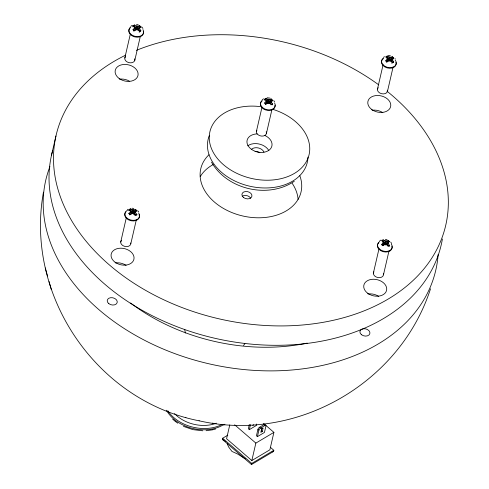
<?xml version="1.0" encoding="UTF-8"?>
<svg xmlns="http://www.w3.org/2000/svg" width="489" height="489" viewBox="0 0 489 489"><rect width="100%" height="100%" fill="white"/><g stroke="black" fill="none" stroke-linecap="round" stroke-linejoin="round"><path stroke-width="0.73" d="M136.627 29.309L137.048 26.816L138.057 26.217A5.104 2.139 -49.2 0 1 139.163 25.709A4.823 2.023 -49.2 0 1 139.561 25.624A9.762 5.513 59.3 0 1 141.04 26.901L140.826 27.812M132.574 213.149L132.99 210.655L134.078 210.007A4.976 2.084 -49.2 0 1 135.514 209.426A10.177 5.746 59.3 0 1 136.987 210.716L136.773 211.651M268.235 102.659L268.65 100.166L269.739 99.518A4.976 2.084 -49.2 0 1 271.175 98.937A10.177 5.746 59.3 0 1 272.648 100.227L272.434 101.162M43.466 192.153C24.658 295.173 96.364 400.809 199.261 420.833M51.473 155.38L55.948 136.003M124.817 57.983L130.276 34.328M132.721 26.816L132.935 25.893A9.945 4.169 -49.2 0 1 134.457 24.994A5.024 2.836 59.3 0 1 136.064 25.972L137.048 26.816M133.619 26.712L134.457 24.994M133.289 30.141L135.227 28.985L135.52 27.726L134.512 26.852A4.963 2.806 59.3 0 0 132.935 25.886M137.531 29.584L138.234 29.352L138.528 28.093L139.554 28.979A5.128 2.897 59.3 0 1 140.661 30.159L140.96 30.587A10.177 4.267 -49.2 0 0 139.432 31.492L139.218 32.427M133.644 31.082L139.732 27.463L139.561 25.624M134.817 60.257L140.276 36.602M120.716 242.037L126.345 217.642M128.662 210.655L128.882 209.714A10.251 4.297 -49.2 0 1 130.41 208.797A4.969 2.806 59.3 0 1 131.932 209.744L132.99 210.655M129.561 210.551L130.41 208.797M129.23 213.98L131.174 212.819L131.468 211.56L130.429 210.661A5.024 2.836 59.3 0 0 128.882 209.708M133.265 213.497L134.182 213.192L134.469 211.933L135.526 211.303A5.128 2.152 -49.2 0 1 136.675 210.783L136.987 210.716M129.585 214.922L135.673 211.297L135.508 209.433M136.688 215.362L136.902 214.445A4.982 2.812 59.3 0 0 135.465 212.794L134.469 211.933M130.814 243.718L136.272 220.068M256.377 131.547L262.006 107.158M264.329 100.166L264.543 99.224A10.251 4.297 -49.2 0 1 266.071 98.313A4.969 2.806 59.3 0 1 267.593 99.255L268.65 100.166M265.221 100.062L266.071 98.313M264.891 103.491L266.835 102.335L267.128 101.076L266.089 100.178A5.024 2.836 59.3 0 0 264.543 99.218M269.139 102.934L269.842 102.702L270.13 101.443L271.193 100.813A5.128 2.152 -49.2 0 1 272.336 100.294L272.648 100.227M265.246 104.432L271.34 100.813L271.169 98.943M270.13 101.443L271.126 102.305A4.982 2.812 59.3 0 1 272.562 103.955L272.349 104.872L269.842 102.702M266.474 133.234L271.933 109.579M270.399 447.331L273.828 450.29L273.565 451.426L251.505 464.55L222.367 439.379L222.629 438.242L227.819 435.155M229.769 424.917L226.578 438.725L251.829 460.546L269.879 449.807L273.907 432.368L263.577 423.437M249.359 424.489L248.363 428.804L249.335 429.642L256.358 425.467L256.688 424.03M249.335 429.642L250.496 424.611M257.941 429.318L256.45 435.791L257.422 436.628L264.439 432.453L265.937 425.98A1.87 0.782 -49.2 0 0 264.904 425.491L263.932 424.648L259.567 427.245A1.87 0.782 -49.2 0 0 257.941 429.318L258.913 430.155L257.422 436.628M251.829 460.546L255.857 443.101L273.907 432.368M251.505 464.55L251.768 463.413L273.828 450.29M261.982 427.863L261.334 430.644L262.306 431.481L260.833 432.362L261.639 428.877L263.113 428.003L262.306 431.481M377.484 89.041L383.119 64.652M393.541 58.925L393.749 58.014A9.945 5.617 59.3 0 0 392.276 56.724L392.062 57.647L389.47 59.187L389.764 57.928L388.724 57.03A5.024 2.836 59.3 0 0 387.178 56.076L386.964 57.017L389.47 59.187L389.342 60.422L387.337 58.686M385.998 61.253L387.942 60.098L388.235 58.839L387.178 57.922A4.969 2.806 59.3 0 0 385.65 56.981A10.251 4.297 -49.2 0 1 387.178 56.082M389.965 60.795L390.949 60.465L391.243 59.206L392.251 58.601A5.024 2.109 -49.2 0 1 393.755 58.008M391.933 63.546L392.141 62.629A9.762 4.095 -49.2 0 1 393.669 61.724A4.823 2.72 59.3 0 0 393.284 61.186A5.104 2.885 59.3 0 0 392.215 60.049L391.243 59.206M393.462 62.635L393.669 61.724M387.49 91.315L393.119 66.926M373.382 273.094L379.018 248.705M386.053 244.488L386.897 244.213L387.184 242.947L388.193 242.348A5.104 2.139 -49.2 0 1 389.299 241.841A4.823 2.023 -49.2 0 1 389.696 241.762A9.762 5.513 59.3 0 0 388.217 240.478L388.009 241.395L385.418 242.935L385.711 241.67L384.684 240.79A5.128 2.897 59.3 0 0 383.486 239.977L383.125 239.83L382.905 240.765L385.418 242.935L385.283 244.164L383.779 242.868M381.946 244.995L383.889 243.84L384.183 242.581L383.131 241.67A4.976 2.812 59.3 0 0 381.597 240.729A10.177 4.267 -49.2 0 1 383.125 239.83M387.184 242.947L388.168 243.797A5.024 2.836 59.3 0 1 389.617 245.466L389.403 246.383L386.897 244.213M383.48 274.781L388.944 251.126M430.54 288.736C400.051 383.413 296.218 443.175 199.054 420.778M262.22 99.817L263.522 98.796M130.881 26.284L132.238 25.336M383.553 57.347L384.446 56.675M223.84 425.039L224.934 424.207M379.635 240.998L381.004 240.068M127.433 209.592L127.861 209.286M294.262 181.297C268.064 199.005 227.263 189.573 211.505 162.152M139.438 31.485A4.976 2.812 59.3 0 0 138.051 29.915A2.69 1.913 13 0 1 137.678 29.957A2.8 1.987 13 0 1 135.911 29.646A4.969 2.084 -49.2 0 0 134.334 30.856A10.251 5.789 59.3 0 0 132.855 29.584A5.024 2.109 -49.2 0 1 134.444 28.362L135.52 27.726M139.347 26.534L136.755 28.075L134.249 25.911M138.35 28.985L137.109 29.725L135.123 28.007M272.562 103.961A9.762 4.095 -49.2 0 0 271.034 104.872A4.823 2.72 59.3 0 0 270.649 104.328A5.104 2.885 59.3 0 0 269.58 103.197L268.608 102.354L267.611 102.959A5.024 2.109 -49.2 0 0 265.93 104.236A9.945 5.617 59.3 0 0 264.457 102.953A4.963 2.084 -49.2 0 1 266.083 101.694L267.128 101.076M270.955 99.884L268.363 101.425L265.851 99.255M269.959 102.335L268.718 103.075L266.731 101.357M128.796 213.436A4.963 2.084 -49.2 0 1 130.422 212.183L131.468 211.56M388.235 58.839L387.147 59.481A2.69 1.913 13 0 1 387.025 59.193A2.8 1.987 13 0 1 387.178 57.922M389.764 57.928L390.803 57.311A4.963 2.084 -49.2 0 1 392.276 56.718M135.294 210.374L132.702 211.914L130.19 209.744M128.796 213.442A9.945 5.617 59.3 0 1 130.27 214.732A5.024 2.109 -49.2 0 1 131.932 213.442L132.947 212.837L133.919 213.681A5.104 2.885 59.3 0 1 134.988 214.818A4.823 2.72 59.3 0 1 135.374 215.356A9.762 4.095 -49.2 0 1 136.902 214.445M387.147 59.487A4.976 2.084 -49.2 0 0 385.57 60.691A10.177 5.746 59.3 0 1 387.05 61.981L387.422 61.638A5.128 2.152 -49.2 0 1 388.657 60.746L389.715 60.116L390.705 60.972A4.982 2.812 59.3 0 1 392.147 62.623M386.359 62.195L388.217 61.088M387.942 60.098L388.841 60.715L392.447 58.576L392.93 58.992M389.825 60.838L391.689 59.731M133.057 213.565L134.915 212.458M389.617 245.466A9.945 4.169 -49.2 0 0 388.089 246.364A4.963 2.806 59.3 0 0 386.665 244.732L385.662 243.858L384.586 244.494A5.024 2.109 -49.2 0 0 382.991 245.716A10.251 5.789 59.3 0 0 381.518 244.439A4.969 2.084 -49.2 0 1 383.089 243.235L384.183 242.581M385.711 241.67L386.732 241.059A4.982 2.09 -49.2 0 1 388.223 240.472M382.924 245.57L388.388 242.318L388.009 241.395M385.772 244.579L387.63 243.473M252.752 425.375L253.73 424.788M258.913 430.155A1.87 0.782 -49.2 0 1 260.539 428.089L264.904 425.491M272.141 451.897L273.565 451.426M212.648 429.794L215.637 429.012M212.348 429.868L206.071 430.723M388.009 55.526L390.356 55.709M267.122 97.733L270.044 98.124M202.807 430.803L192.892 429.629L183.448 426.377M132.042 208.216L133.809 208.448M136.504 24.474L138.265 24.798M385.301 239.31L387.056 239.671M212.342 423.119L213.4 423.327M185.313 417.349L185.942 417.508M245.264 458.798L237.446 453.92L231.957 451.433L228.571 446.897L227.183 443.621M266.835 102.335L267.734 102.959L266.731 102.091M135.227 28.985L136.125 29.603L135.123 28.741M384.788 244.463L383.889 243.84M131.174 212.819L132.073 213.442L130.569 212.147M222.367 439.379L224.188 440.638M225.191 441.329L225.667 441.659M175.258 421.371L177.8 423.205M172.672 419.159L175.025 421.176M138.234 29.352L140.746 31.522M131.064 211.847L135.062 215.294M390.949 60.465L392.954 62.201M387.337 59.42L388.841 60.715M136.999 29.004L138.051 29.908M383.786 243.595L385.271 244.879M134.182 213.192L136.186 214.928M259.567 427.245L260.539 428.089M234.622 424.758L255.857 443.101M222.629 438.242L251.768 463.413M141.993 27.127L142.916 28.478M273.724 100.526L274.616 101.92M138.063 211.016L138.693 211.908M390.729 242.073L391.622 243.467M395.026 58.619L395.332 59.071M392.062 57.647L392.447 58.576M45.294 267.96L47.537 276.01M49.053 281.548L51.217 289.299M221.89 424.544A35.342 25.122 13 0 1 167.819 410.729M223.944 424.434A35.342 25.122 13 0 1 166.492 410.234M216.382 423.181A31.107 22.109 13 0 1 174.536 413.59M266.212 131.718A5.128 3.643 13 0 1 261.12 136.04A5.128 3.643 13 0 1 256.872 130.27M274.616 103.002A7.469 5.312 13 0 1 271.884 109.395A7.469 5.312 13 0 1 262.385 107.409A7.469 5.312 13 0 1 262.165 100.398M275.05 105.147A7.469 5.312 13 0 1 265.723 109.988A7.469 5.312 13 0 1 262.025 101.003M266.089 101.694A2.8 1.993 13 0 1 265.985 100.379A2.677 1.901 13 0 1 266.089 100.178M271.187 100.813A2.806 1.993 13 0 1 271.254 102.054A2.696 1.919 13 0 1 271.126 102.305M269.561 103.222A2.806 1.993 13 0 1 267.844 103.081M267.556 99.236A2.806 1.993 13 0 1 269.329 99.359M269.366 99.377A2.69 1.913 13 0 1 269.739 99.518M263.932 424.648A1.87 0.782 -49.2 0 1 264.965 425.143M383.364 273.651A5.128 3.643 13 0 1 377.869 277.544A5.128 3.643 13 0 1 373.877 271.817M391.328 244.078A7.469 5.312 13 0 1 389.061 250.881A7.469 5.312 13 0 1 379.219 248.797A7.469 5.312 13 0 1 379.66 241.609M391.927 246.163A7.469 5.312 13 0 1 383.443 251.737A7.469 5.312 13 0 1 378.596 242.935M388.193 242.355A2.787 1.98 13 0 1 388.266 243.601M386.658 244.738A2.787 1.98 13 0 1 384.886 244.616M383.095 243.229A2.8 1.987 13 0 1 382.991 241.927M384.702 240.765A2.8 1.987 13 0 1 386.396 240.9A2.696 1.919 13 0 1 386.732 241.059M384.88 244.604A2.677 1.901 13 0 1 384.586 244.494M383.064 242.018A2.677 1.901 13 0 1 383.199 241.768M134.738 58.796A5.128 3.643 13 0 1 128.98 62.665A5.128 3.643 13 0 1 125.557 56.651M142.91 29.56A7.469 5.312 13 0 1 140.331 36.107A7.469 5.312 13 0 1 130.697 34.071A7.469 5.312 13 0 1 130.746 26.987M143.289 31.265A7.469 5.312 13 0 1 134.713 36.889A7.469 5.312 13 0 1 130.178 27.934M139.554 27.488A4.982 2.09 -49.2 0 1 141.04 26.895M139.671 27.757A2.806 1.993 13 0 1 139.548 28.979M134.457 26.828A2.806 1.993 13 0 0 134.292 28.111A2.677 1.901 13 0 0 134.451 28.362M136.321 25.905A2.806 1.993 13 0 1 138.039 26.186M139.493 27.549A2.69 1.913 13 0 1 139.609 27.824M130.783 242.972A5.128 3.643 13 0 1 124.713 246.377A5.128 3.643 13 0 1 121.425 240.49M138.656 213.021A7.469 5.312 13 0 1 136.193 219.891A7.469 5.312 13 0 1 126.26 217.434A7.469 5.312 13 0 1 127.513 210.258M139.065 214.585A7.469 5.312 13 0 1 131.125 220.753A7.469 5.312 13 0 1 125.924 211.878M133.919 213.681A2.787 1.98 13 0 1 132.213 213.546M130.41 212.171A2.787 1.98 13 0 1 130.306 210.869M131.926 209.72A2.787 1.98 13 0 1 133.686 209.848M135.526 211.303A2.806 1.993 13 0 1 135.594 212.544A2.696 1.919 13 0 1 135.465 212.788M133.705 209.867A2.69 1.913 13 0 1 134.078 210.007M130.325 210.869A2.677 1.901 13 0 1 130.429 210.661M387.502 90.214A5.128 3.643 13 0 1 381.408 93.668A5.128 3.643 13 0 1 378.223 87.708M395.216 60.104A7.469 5.312 13 0 1 393.407 66.999A7.469 5.312 13 0 1 383.535 65.281A7.469 5.312 13 0 1 383.413 58.05M395.956 62.323A7.469 5.312 13 0 1 387.05 67.861A7.469 5.312 13 0 1 383.278 58.656M389.055 56.987A2.8 1.987 13 0 1 390.839 57.305M388.657 60.74A2.806 1.993 13 0 0 390.344 61.021A2.696 1.919 13 0 0 390.705 60.972M388.724 57.03A2.677 1.901 13 0 1 389.018 56.993M392.343 58.821A2.787 1.98 13 0 1 392.215 60.049M272.709 109.285A50.899 36.18 13 0 1 297.728 171.199A50.899 36.18 13 0 1 213.693 153.149A50.899 36.18 13 0 1 260.301 106.62M255.044 151.584A7.066 5.024 13 0 1 259.848 152.709M247.74 145.814A12.726 9.046 13 0 1 268.864 150.643M264.671 135.392A12.726 9.046 13 0 1 268.748 150.392A12.726 9.046 13 0 1 248.522 146.407A12.726 9.046 13 0 1 257.116 133.907M251.572 149.273A7.066 5.024 13 0 1 258.394 147.959A7.066 5.024 13 0 1 263.944 152.134M307.954 157.091A50.899 36.18 13 0 1 250.203 186.309A50.899 36.18 13 0 1 209.457 135.3M386.976 91.168A199.94 142.122 13 0 1 388.272 298.993A199.94 142.122 13 0 1 103.595 259.757A199.94 142.122 13 0 1 125.636 55.153M136.382 50.349A199.94 142.122 13 0 1 378.773 84.878M442.404 238.98A199.94 142.122 13 0 1 215.392 338.394A199.94 142.122 13 0 1 52.726 150.392M200.245 176.633A51.461 36.577 13 0 1 213.112 164.579M292.171 183.296A51.461 36.577 13 0 1 298.094 199.445M299.818 175.698A51.461 36.577 13 0 1 242.715 215.973A51.461 36.577 13 0 1 208.956 154.762M242.214 196.309A5.092 3.619 13 0 1 250.661 198.241M372.147 110.233A11.657 8.289 13 0 1 382.838 112.653M115.422 262.929A11.657 8.289 13 0 1 126.113 265.356M368.095 293.993A11.657 8.289 13 0 1 378.786 296.413M119.481 79.175A11.657 8.289 13 0 1 129.316 81.076M438.138 254.408A200.129 142.25 13 0 1 209.97 364.03A200.129 142.25 13 0 1 49.939 166.553M307.251 343.101A167.684 119.188 13 0 1 130.612 303.003M244.891 343.62A31.95 22.714 13 0 1 243.479 345.472M185.502 333.04A31.95 22.714 13 0 1 184.714 329.464M243.516 197.495A5.092 3.619 13 0 0 251.829 196.535A5.092 3.619 13 0 0 245.435 191.517A5.092 3.619 13 0 0 243.516 197.495M371.836 109.548A11.657 8.289 13 0 0 390.607 106.736A11.657 8.289 13 0 0 375.393 95.642A11.657 8.289 13 0 0 371.836 109.548M115.111 262.251A11.657 8.289 13 0 0 133.882 259.433A11.657 8.289 13 0 0 118.668 248.345A11.657 8.289 13 0 0 115.111 262.251M367.783 293.308A11.657 8.289 13 0 0 386.548 290.497A11.657 8.289 13 0 0 371.34 279.402A11.657 8.289 13 0 0 367.783 293.308M119.163 78.491A11.657 8.289 13 0 0 137.935 75.673A11.657 8.289 13 0 0 122.727 64.585A11.657 8.289 13 0 0 119.163 78.491M361.499 334.714A5.092 3.619 13 0 0 369.812 333.755A5.092 3.619 13 0 0 363.419 328.736A5.092 3.619 13 0 0 361.499 334.714M108.827 303.657A5.092 3.619 13 0 0 117.14 302.697A5.092 3.619 13 0 0 110.752 297.679A5.092 3.619 13 0 0 108.827 303.657"/></g></svg>
